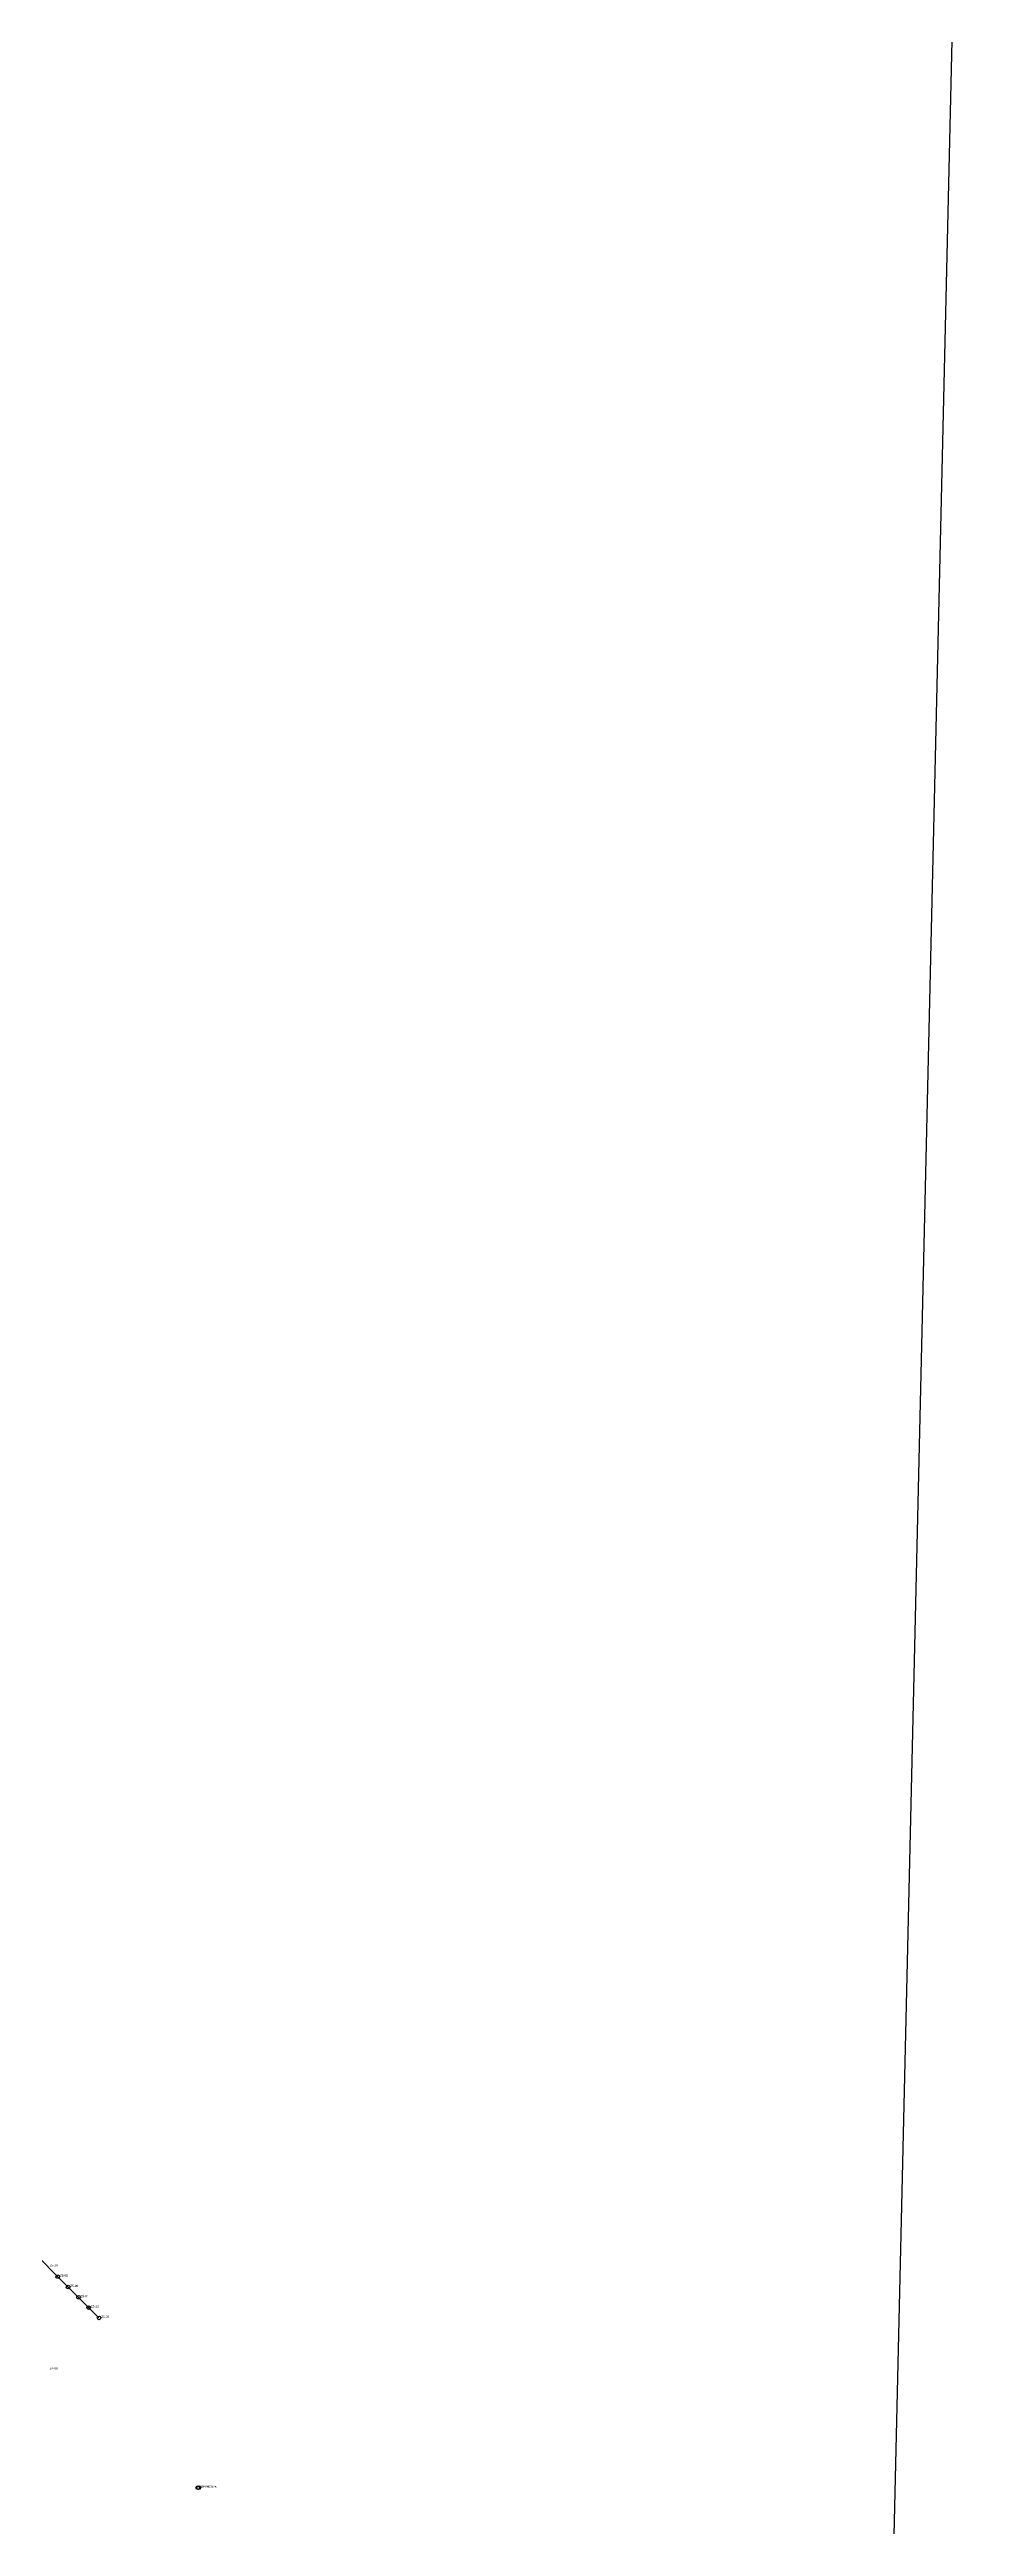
# Model space of a CAD drawing. Header units: metres. Extents: x 349851 to 356508, y 5081209 to 5089964.
# Drawn here: x 355229 to 356508, y 5084767 to 5088168 of the extents above; entities that cross this region are included whole.
import ezdxf

# ---------------------------------------------------------------- set-up
doc = ezdxf.new("R2010")
doc.units = ezdxf.units.M

msp = doc.modelspace()

# ---------------------------------------------------------------- linework, layer by layer
at = {"layer": 'HOLE_2026'}
for centre in [(355432.68, 5084820.44), (355434.19, 5084820.47)]:
    msp.add_circle(centre, 2.5, dxfattribs=at)
at = {"layer": 'LIC_17716'}
msp.add_line((356507.94, 5089880.88), (356306.61, 5081208.65), dxfattribs=at)
at = {"layer": 'LINES'}
msp.add_line((355155.63, 5085195.11), (355297.05, 5085053.69), dxfattribs=at)
at = {"layer": 'PLAN_P2'}
for centre in [(355240.5, 5085110.3), (355268.8, 5085082), (355297.1, 5085053.7)]:
    msp.add_circle(centre, 2.5, dxfattribs=at)
at = {"layer": 'PLAN_P3'}
for centre in [(355254.6, 5085096.1), (355282.9, 5085067.8)]:
    msp.add_circle(centre, 2.5, dxfattribs=at)

# ---------------------------------------------------------------- texts
at = {"layer": 'HOLE_2026'}
for s, p in [('GP-26017', (355435.68, 5084820.44)), ('GP-26017a', (355437.19, 5084820.47))]:
    msp.add_text(s, height=3, dxfattribs=at).set_placement(p)
at = {"layer": 'PLAN_TEXT'}
for s, p in [('Z5-10', (355229.3, 5085124.4)), ('Z5-08', (355243.5, 5085110.3)), ('Z5-06', (355257.6, 5085096.1)), ('Z5-04', (355271.8, 5085082)), ('Z5-02', (355285.9, 5085067.8)), ('Z5-00', (355300.1, 5085053.7)), ('Z4-00', (355229.3, 5084983))]:
    msp.add_text(s, height=3, dxfattribs=at).set_placement(p)

doc.saveas('drawing.dxf')
